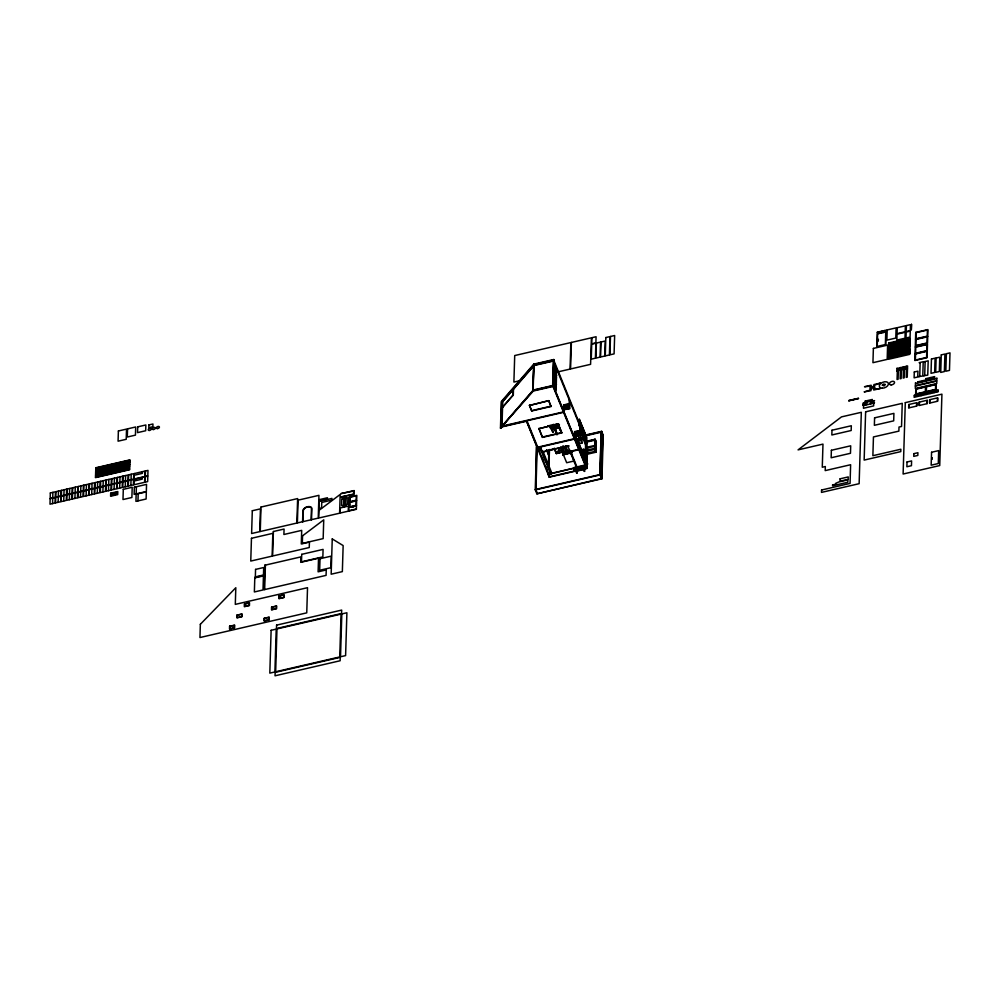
<?xml version="1.0" encoding="UTF-8"?>
<svg xmlns="http://www.w3.org/2000/svg" width="1000" height="1000" viewBox="0 0 1000 1000"><rect width="100%" height="100%" fill="white"/><g stroke="black" fill="none" stroke-linecap="round" stroke-linejoin="round"><path stroke-width="1.5" d="M52.538 503.6L52.713 498.15M52.725 497.812L52.888 492.375M58.137 502.3L58.3 496.863M58.312 496.525L58.475 491.075M63.738 501.012L63.9 495.562M63.913 495.225L64.075 489.787M69.325 499.712L69.488 494.275M69.5 493.938L69.675 488.488M74.925 498.425L75.088 492.975M75.1 492.638L75.263 487.2M80.512 497.125L80.688 491.688M80.688 491.35L80.862 485.913M86.112 495.838L86.275 490.387M86.287 490.05L86.45 484.613M91.7 494.538L91.875 489.1M91.875 488.762L92.05 483.325M97.3 493.25L97.463 487.8M97.475 487.463L97.638 482.025M102.888 491.95L103.062 486.512M103.075 486.175L103.238 480.737M108.488 490.662L108.65 485.213M108.663 484.875L108.825 479.438M113.663 495.037L113.675 494.35M113.7 493.675L113.713 492.987M114.087 489.363L114.25 483.925M114.262 483.587L114.425 478.15M116.713 494.325L116.725 493.65M116.75 492.962L116.775 492.287M119.675 488.075L119.838 482.625M119.85 482.287L120.025 476.85M125.275 486.775L125.438 481.337M125.45 481L125.612 475.562M130.863 485.487L131.037 480.05M131.037 479.7L131.213 474.263M136.163 493.875L136.387 486.737M137.975 500.887L138.188 493.75M142.225 477.463L142.175 479.162L134.037 481.037M142.4 471.675L142.35 473.375L134.213 475.262M264.662 589.575L265.413 565.1M302.575 521.737L302.913 510.75A4.7 2.837 -22.2 0 1 307.475 506.725A4.7 2.837 -22.2 0 1 311.863 508.688L311.525 519.675M302.975 521.65L303.312 510.662A4.263 2.575 -22.2 0 1 307.462 507A4.263 2.575 -22.2 0 1 311.45 508.775L311.112 519.763M500.462 428.137L501.275 401.613L533.75 364.15L553.763 359.525L553.112 386.438L533.288 391.025L500.462 428.137L533.3 390.337M500.9 428.363L501.712 401.85L534.087 364.5L553.925 359.913M502.738 401.65L501.987 426.125L563.413 411.925L563.625 404.787L564.275 406.362M512.85 395.562L513.025 389.787M513.488 389.25L513.312 395.025L502.562 407.425M587.525 448.263L586.9 468.488L549.263 477.188L526.45 420.9L537.375 447.7L574.5 439.113L574.675 433.675M529.45 405.462L548.787 400.65L551.025 406.5L531.7 410.975L529.45 405.462L548.787 400.65M531.7 410.975L529.462 405.112M532.938 390.662L533.75 364.15L532.938 390.662L552.95 386.037L553.763 359.525M536.575 446.362L535.237 489.888L600.337 474.837L601.675 431.312L585.025 435.163M535.925 489.825L537.225 446.987M542.75 450.85L551.25 471.688L551.188 473.725L540.425 446.987L537.362 448.038L537.425 446M536.85 493.825L601.962 478.438L600.35 474.487L535.25 489.55L536.85 493.825L601.95 478.775L603.275 435.25M538.938 428.7L558.275 423.888L561.8 432.9L542.475 437.375L538.938 428.7L558.275 423.888M542.475 437.375L538.95 428.363M576.625 467.512L548.138 474.438L548.7 472.612M548.438 464.738L548.725 455.387L546.5 449.963M548.85 467.85L549.412 449.5L549 468.25M549.263 477.188L549.362 473.787M552.825 432.388L553.337 431.925L552.825 432.388L550.737 426.925L558.875 425.037L556.325 425.975L556.1 425.037L554.825 425.337L555.15 426.125M556.038 389.762L554.087 386.325L554.75 381.112M556.25 382.788L554.3 379.363L554.963 374.137L556.413 377.688L556.325 383.15L554.725 379.212M556.462 375.825L554.513 372.388L555.175 367.175M554.875 427.175L554.312 425.45L553.038 426.087L554.3 425.788M550.737 427.262L553.288 426.337M554.587 386.213L554.675 380.75L556.275 384.688L556.112 390.125L554.087 386.325M554.85 424.487C553.562 427.5 560.5 442.625 555.325 428.925L554.812 429.038C560 442.75 553.062 427.612 554.338 424.6L555.087 425.075M555.525 389.875L555.688 384.775L554.237 381.225M555.75 382.9L555.9 377.812L554.45 374.263M555.962 375.938L556.112 370.838L554.663 367.287M556.325 425.975L556.1 425.037M563.8 451.912L556.35 453.625L554.3 448.25M560.462 430.275L558.188 426.062M560.562 448.088L568.85 445.838M563.737 406.887L563.575 412.325L501.525 426.662L533.312 390L553.15 385.412L586.912 468.15L583.475 468.938M572.112 452.75L562.788 454.9L562.875 446.012M562.788 454.9L563.038 446.4M564.225 408.062L564.325 404.663L564.963 406.238M563.55 446.287L563.3 454.45L566.675 462.725L573.938 461.037M565.388 446.788L565.325 454.312L565.538 447.175M567.788 445.838L542.35 452.062L567.788 445.838L576.625 467.85M569.3 400.05L569.038 408.9L568.387 407.325M569.95 401.637L569.725 408.775L569.087 407.2M575.15 434.85L575.262 431.45L575.9 433.025M574.188 470.25L574.263 467.525L584.438 465.175L584.513 468.288L574.188 470.25L584.35 467.9L584.438 465.175M574.338 470.637L574.263 467.525M575.8 436.425L575.95 431.325L576.6 432.9M576.663 473.225L575.438 468.025L577.225 471.062L576.712 471.525L575.438 468.025M575.875 469.95L575.938 467.912M576.663 472.875L576.062 469.95M576.538 471.188L576.575 469.825L575.375 470.062M578.8 424.075L579.438 419.487M578.6 440.462L578.688 437.75L580.712 437.275L582 440.425L581.925 443.15L579.888 443.625L578.6 440.462L580.638 440L580.712 437.275M578.837 444.25L578.688 449.35L570.037 451.35M579 444.65L578.85 449.75L570.712 451.625M580.237 426.85L579.963 435.688L579.325 434.113M580.875 428.425L580.662 435.562L580.025 433.988M581.675 452.762L581.775 449.712L583.812 449.237L586.062 454.75L585.962 457.812L583.925 458.288L581.675 452.762L583.713 452.3L583.812 449.237M584.288 471.45L583.062 466.262L584.862 469.3L584.338 469.75L583.062 466.262M583.575 466.15L584.8 471.337M583.65 469.538L583.7 468.175M584.163 469.425L584.2 468.062L583 468.3M584.712 453.475L584.812 454.375L584.075 451.9L584.837 453.837M584.75 452.113L584.862 453.013L584.113 450.538L584.875 452.475M585.55 440.625L585.688 436.163L578.925 419.613M586.188 441.425L585.438 465.9L582.513 466.575M595.175 439.25L595.3 446.163L586.663 448.162L586.525 441.25L595.175 439.25L596.3 442.013L595.988 452.212L587.337 454.212L586.938 453.225L595.588 451.225L595.65 449.188L595.237 448.2L586.6 450.2L587 451.188L595.65 449.188M586.6 450.2L586.838 437.612L579.275 419.1L578.75 425.562M587.062 446.85L586.4 468.263L552.638 385.525L553.387 361.05L586.575 442.362M595.388 441.138L595.475 452.325L595.788 442.125L594.663 439.375L594.8 446.275M600 475L601.312 432.163L584.925 435.962M602.762 435.712L601.45 478.55L599.85 474.613L601.15 431.775L603.275 435.6L601.675 431.312M877.225 346.425L877.613 333.837L885.75 331.962L885.362 344.538M878.625 333.6L878.675 331.912M880.15 333.25L880.2 331.55M881.675 332.887L881.725 331.2M883.2 332.537L883.25 330.85M884.725 332.188L884.775 330.5M908.938 407.7L909.025 404.637M916.562 405.938L916.65 402.875M919.362 405.288L919.45 402.238M925.825 391.975L925.987 386.538M926.988 403.525L927.087 400.462M929.788 402.875L929.875 399.825M937.412 401.112L937.513 398.062M534.075 365.175L502.287 401.85L501.512 427.013L526.438 421.25M502.275 402.188L534.062 365.525L553.9 360.938M502.575 407.088L512.863 395.225M95.8 468.1L129.875 460.225M95.75 469.462L129.825 461.587M95.712 470.65L129.787 462.775M95.675 472.013L129.75 464.137M95.638 473.038L129.725 465.163M95.6 474.4L129.675 466.512M95.55 475.925L129.637 468.05M95.512 477.287L129.588 469.4M556.112 370.838L556.538 376.188L554.938 372.25M554.513 372.388L555.1 366.812L556.712 370.75M519.975 380.662L513.9 382.062L514.712 355.55L570.875 342.562L570.062 369.087L557.925 371.887M554.3 379.363L554.888 373.775L556.5 377.713M531.712 410.637L551.038 406.163M888.675 343.688L910.037 338.75M888.637 344.712L910 339.775M915.525 339.2L927.725 336.388M888.612 345.725L909.975 340.788M888.575 346.75L909.938 341.812M547.712 425.975L550.262 425.387M888.55 347.775L909.912 342.825M556.087 425.375L554.812 425.675L555.375 427.05M888.512 348.787L909.875 343.85M554.275 426.637L555.138 426.463M888.487 349.812L909.85 344.875M888.45 350.825L909.812 345.887M888.425 351.85L909.788 346.912M888.6 354.25L909.963 349.312M888.562 355.275L909.925 350.337M888.538 356.3L909.9 351.362M542.487 437.025L561.812 432.562M888.5 357.312L909.862 352.375M888.475 358.338L909.837 353.4M915.075 353.725L927.288 350.9M584.763 435.562L601.663 431.65M537.725 447.188L574.35 438.713L574.562 431.575L575.2 433.15M585.688 436.163L585.275 465.513L548.15 474.087L549.275 476.85L576.375 470.588M549.562 449.888L555.425 448.537M586.512 441.587L595.163 439.588L596.287 442.35M560.05 448.2L568.837 446.175M566.263 447.55L558.638 449.312L559.275 450.887M563.088 450.012L556.737 451.475L557.375 453.05M556.362 453.288L563.812 451.562M566.788 450.875L569.763 450.188M548.725 455.387L547.013 449.837M566.775 451.225L569.75 450.525M349.025 502.225L356.65 500.462M571.163 450.788L562.675 452.812L570.8 451.362M586.337 447.375L594.987 445.375M562.625 454.513L571.95 452.35M572.025 452.425L563.3 454.45L565.212 452.225M348.862 507.325L356.5 505.562M584.025 455.225L586.062 454.75M348.762 510.725L356.388 508.963M848.8 400.5L858.462 398.275M848.8 400.675L858.462 398.438M848.8 400.85L858.462 398.612M587.55 463.95L574.513 433.275M575.925 468.25L583.05 466.6M576.025 471.3L584.862 469.3M254.8 577.9L263.438 575.9M938.125 391.075L934.525 390.588L938.162 389.75L938.1 391.763L934.463 392.612L934.5 391.275L938.112 391.425M934.05 392.025L930.462 391.538L934.1 390.688L934.038 392.713L930.4 393.55L930.438 392.225L934.05 392.362M929.987 392.962L926.388 392.475L930.025 391.637L929.963 393.65L926.325 394.487L926.363 393.162L929.975 393.3M925.913 393.9L922.325 393.413L925.962 392.575L925.9 394.588L922.262 395.425L922.3 394.1L925.913 394.237M917.775 395.788L914.188 395.3L917.825 394.45L917.763 396.475L914.125 397.312L914.163 395.988L917.775 396.125M558.175 426.4L560.45 430.625M595.138 449.3L594.987 440.163L586.85 442.038L586.525 441.25M595.588 451.225L595.988 452.212M579.425 419.837L586.188 436.375M579.412 420.425L586.163 436.975M579.375 421.45L586.138 438M579.35 422.463L586.1 439.012M587.075 442.238L553.913 360.6L533.888 365.225L533.112 390.387L553.138 385.75L586.9 468.488M579.312 423.488L586.075 440.037M600.337 474.837L601.95 478.775M586.5 441.938L580.388 426.962L580.25 431.725L586.362 446.688M579.263 425.1L586.025 441.65M579.1 425.05L586.65 443.562M569.138 405.5L568.5 403.925L568.337 409.025L567.7 407.438M580.075 432.287L579.425 430.712L579.275 435.812L578.625 434.237M568.438 405.625L567.8 404.038L567.65 409.137L567 407.562M579.375 432.413L578.737 430.838L578.575 435.938L577.938 434.363M567.75 405.737L567.1 404.162L566.95 409.263L566.3 407.688M578.675 432.537L578.038 430.962L577.888 436.062L577.238 434.487M567.05 405.863L566.413 404.288L566.25 409.387L565.612 407.812M577.987 432.663L577.337 431.087L577.188 436.188L576.55 434.6M580.638 440L581.925 443.15M566.362 405.988L565.712 404.412L565.562 409.513L564.913 407.938M577.288 432.788L576.65 431.2L576.487 436.3L575.85 434.725M585.837 454.837L585.075 452.9L585.825 455.387M565.662 406.112L565.025 404.538L564.862 409.637L563.575 406.488M578.688 437.75L579.538 439.85M585.8 456.2L585.037 454.263L585.775 456.737M583.713 452.3L585.962 457.812M584.487 456.637L587.537 464.288L574.663 434.012M584.2 468.062L584.85 469.637M584.3 471.112L583.013 467.962L575.887 469.613L577.163 473.1M570.55 451.238L577.137 467.388M570.212 451.413L572.3 456.525M572.625 457.312L574.712 462.438M548.775 400.988L551.025 406.5M558.263 424.237L561.8 432.9M565.588 445.812L568.4 452.713M553.05 425.75L553.275 426.675M560.538 447.15L561.175 448.725M561.825 450.3L562.463 451.875M550.737 426.925L552.837 432.05M554.288 448.587L556.35 453.625M551.188 473.725L539.925 447.113L550.688 473.5M538 447.388L539.7 451.55M541.962 457.113L543.663 461.275M545.938 466.838L547.638 471M526.95 420.788L549.788 476.737M537.638 449.338L536.562 446.712L535.763 489.425L537.362 493.363M552.075 427.812L553.337 432.262M556.525 384.188A1.6 1.238 1.8 0 1 556.062 383.462M556.575 424.038A2.662 1.613 -22.2 0 1 556.062 426.562A2.662 1.613 -22.2 0 1 552.45 427.025A2.662 1.613 -22.2 0 1 553.212 424.462M556.562 423.75A2.662 1.613 -22.2 0 1 554.85 426.712A2.662 1.613 -22.2 0 1 551.912 425.438M556.475 424.137A2.662 1.613 -22.2 0 1 556.175 426.725A2.662 1.613 -22.2 0 1 552.45 427.15A2.662 1.613 -22.2 0 1 553.638 424.462M559.212 424.425A4.8 2.9 -22.2 0 1 553.787 428.95A4.8 2.9 -22.2 0 1 550.525 425.45M559.325 424.55A4.8 2.9 -22.2 0 1 553.812 429.363A4.8 2.9 -22.2 0 1 551.025 425.363M50.163 498.738L50 504.188L55.087 503L55.25 497.562L50.163 498.738M50.338 492.962L50.175 498.4L55.263 497.225L55.425 491.788L50.338 492.962M55.763 497.45L55.6 502.887L60.675 501.712L60.85 496.275L55.763 497.45M55.938 491.675L55.775 497.113L60.862 495.938L61.025 490.487L55.938 491.675M61.35 496.15L61.188 501.6L66.275 500.412L66.438 494.975L61.35 496.15M61.537 490.375L61.363 495.812L66.45 494.637L66.612 489.2L61.537 490.375M66.95 494.862L66.787 500.3L71.875 499.125L72.038 493.688L66.95 494.862M67.125 489.087L66.963 494.525L72.05 493.35L72.213 487.9L67.125 489.087M72.55 493.562L72.375 499.012L77.463 497.837L77.625 492.388L72.55 493.562M72.725 487.788L72.55 493.225L77.638 492.05L77.812 486.613L72.725 487.788M78.138 492.275L77.975 497.713L83.062 496.538L83.225 491.1L78.138 492.275M78.312 486.5L78.15 491.938L83.238 490.763L83.4 485.312L78.312 486.5M83.737 490.975L83.562 496.425L88.65 495.25L88.825 489.8L83.737 490.975M83.912 485.2L83.737 490.637L88.825 489.462L89 484.025L83.912 485.2M89.325 489.688L89.162 495.125L94.25 493.95L94.412 488.512L89.325 489.688M89.5 483.913L89.338 489.35L94.425 488.175L94.588 482.738L89.5 483.913M94.925 488.387L94.75 493.837L99.838 492.663L100.013 487.212L94.925 488.387M95.1 482.612L94.938 488.05L100.013 486.875L100.188 481.438L95.1 482.612M95.562 475.588L95.5 477.625L129.575 469.75L129.637 467.7L95.562 475.588M95.65 472.7L95.588 474.738L129.662 466.863L129.725 464.812L95.65 472.7M95.725 470.312L95.662 472.35L129.738 464.475L129.8 462.438L95.725 470.312M95.8 467.762L95.738 469.8L129.812 461.925L129.875 459.888L95.8 467.762M100.512 487.1L100.35 492.537L105.438 491.362L105.6 485.925L100.512 487.1M100.688 481.325L100.525 486.763L105.612 485.588L105.775 480.15L100.688 481.325M106.112 485.812L105.95 491.25L111.025 490.075L111.2 484.625L106.112 485.812M106.287 480.025L106.125 485.462L111.213 484.288L111.375 478.85L106.287 480.025M110.688 493.188L110.588 496.25L117.713 494.6L117.8 491.538L110.688 493.188M111.7 484.513L111.538 489.95L116.625 488.775L116.788 483.338L111.7 484.513M111.888 478.738L111.713 484.175L116.8 483L116.962 477.562L111.888 478.738M111.638 494.825L111.625 495.5L114.062 494.338L111.638 494.825M111.688 493.462L111.662 494.137L114.1 492.975L111.688 493.462M114.7 494.113L114.675 494.8L117.112 493.625L114.7 494.113M114.738 492.762L114.712 493.438L117.15 492.262L114.738 492.762M118.387 430.975L118.075 441.175L126.213 439.3L126.525 429.1L118.387 430.975M117.3 483.225L117.137 488.663L122.225 487.488L122.387 482.038L117.3 483.225M117.475 477.438L117.312 482.875L122.4 481.7L122.562 476.262L117.475 477.438M122.9 481.925L122.725 487.362L127.812 486.188L127.975 480.75L122.9 481.925M123.075 476.15L122.9 481.587L127.987 480.412L128.162 474.975L123.075 476.15M123.3 489.338L122.987 499.538L131.888 497.488L132.2 487.287L123.3 489.338M127.55 428.862L127.3 437.025L135.438 435.138L135.688 426.975L127.55 428.862M128.488 480.637L128.325 486.075L133.412 484.9L133.575 479.45L128.488 480.637M128.663 474.85L128.5 480.288L133.588 479.113L133.75 473.675L128.663 474.85M134.088 479.338L133.912 484.775L144.6 482.312L144.762 476.875L134.088 479.338M134.262 473.562L134.1 479L144.775 476.525L144.938 471.087L134.262 473.562M134.35 487.212L134.125 494.35L146.337 491.525L146.55 484.387L134.35 487.212M137.713 426.85L137.537 432.625L145.675 430.75L145.85 424.975L137.713 426.85M136.15 494.225L135.938 501.362L146.113 499.012L146.325 491.863L136.15 494.225M145.275 476.75L145.113 482.188L147.65 481.6L147.812 476.163L145.275 476.75M145.45 470.975L145.287 476.413L147.825 475.825L147.988 470.387L145.45 470.975M148.875 424.938L148.8 427.663L152.863 426.725L152.95 424L148.875 424.938M200.35 624.288L199.95 637.537L306.75 612.85L307.525 587.688L235.3 604.388L235.812 587.725L200.35 624.288M229.587 626.3L229.5 629.025L234.587 627.85L234.662 625.125L229.587 626.3M229.9 626.4L229.825 628.775L234.275 627.75L234.35 625.363L229.9 626.4M236.988 615.138L236.912 617.85L242 616.675L242.075 613.962L236.988 615.138M237.3 615.237L237.237 617.612L241.688 616.587L241.762 614.2L237.3 615.237M244.438 603.962L244.35 606.675L249.438 605.5L249.525 602.788L244.438 603.962M244.75 604.062L244.675 606.438L249.125 605.413L249.2 603.025L244.75 604.062M251.462 538.288L250.763 561.062L272.125 556.125L272.825 533.337L251.462 538.288M252.3 510.737L251.612 533.525L259.75 531.638L260.438 508.862L252.3 510.737M254.812 577.475L254.363 591.962L263.012 589.963L263.45 575.487L254.812 577.475M255.562 569.4L255.338 576.888L263.475 575L263.7 567.525L255.562 569.4M261 507.05L260.25 531.525L296.875 523.05L297.625 498.575L261 507.05M264.775 565.25L264.025 589.725L326.075 575.375L326.25 569.938L318.113 571.825L318.525 558.225L300.725 562.337L300.887 556.9L264.775 565.25M264.163 618.3L264.088 621.025L269.175 619.85L269.25 617.125L264.163 618.3M264.475 618.4L264.413 620.775L268.863 619.75L268.925 617.375L264.475 618.4M273.387 531.525L272.638 556L309.25 547.537L309.425 542.1L301.288 543.975L301.7 530.375L283.9 534.5L284.062 529.05L273.387 531.525M271.575 607.137L271.5 609.862L276.575 608.688L276.663 605.962L271.575 607.137M271.125 630.288L269.812 673.125L274.9 671.95L276.212 629.113L271.125 630.288M271.887 607.238L271.812 609.612L276.262 608.587L276.337 606.2L271.887 607.238M275.138 672.4L275.038 675.8L340.138 660.75L340.238 657.35L275.138 672.4M276.588 625.138L276.475 628.538L341.575 613.488L341.688 610.087L276.588 625.138M276.975 628.925L275.663 671.762L339.75 656.95L341.05 614.113L276.975 628.925M279.025 595.962L278.938 598.688L284.025 597.513L284.113 594.788L279.025 595.962M279.337 596.062L279.262 598.438L283.712 597.413L283.788 595.037L279.337 596.062M298.075 500.163L297.387 522.938L318.238 518.112L318.938 495.337L298.075 500.163M301.725 554.338L301.5 561.825L322.863 556.888L323.088 549.4L301.725 554.338M302.55 535.825L302.312 543.438L323.162 538.612L323.738 519.85L302.55 535.825M318.975 510.412L318.738 518.038L339.6 513.212L340.175 494.45L318.975 510.412M319.25 501.337L319.037 508.475L321.575 507.887L321.75 502.45L331.912 500.1L331.962 498.4L319.25 501.337M319.3 499.637L319.262 501L327.4 499.113L327.438 497.762L319.3 499.637M320.025 558.725L319.675 570.275L330.863 567.688L331.213 556.138L320.025 558.725M332.25 538.925L331.163 574.2L342.35 571.613L343.15 545.575L332.25 538.925M340.262 507.962L340.1 513.062L348.237 511.175L348.4 506.075L340.262 507.962M340.85 497.025L354.062 494.3L354.175 490.562L340.95 493.625L353.663 491.025L353.562 494.087L340.85 497.025M341.788 499.162L341.6 505.625L343.625 505.15L343.825 498.7L341.788 499.162M343.375 505.387L343.325 506.75L345.875 506.163L345.913 504.8L343.375 505.387M343.625 497.225L343.575 498.587L346.125 498L346.163 496.637L343.625 497.225M344.087 498.638L343.888 505.1L345.412 504.75L345.613 498.288L344.087 498.638M344.55 499.875L344.438 503.625L344.55 499.875M341.825 613.938L340.513 656.775L345.6 655.6L346.9 612.762L341.825 613.938M345.863 498.225L345.662 504.688L347.7 504.212L347.9 497.75L345.863 498.225M349.175 497.125L348.75 511.062L356.375 509.3L356.812 495.363L349.175 497.125M349.35 503.837L349.3 505.538L349.35 503.837M349.513 498.738L349.45 500.438L349.513 498.738M350.025 502.325L349.888 506.75L356 505.337L356.138 500.913L350.025 502.325M350.188 497.225L350.05 501.65L356.15 500.238L356.287 495.812L350.188 497.225M351.4 507.163L353.938 506.575L351.4 507.163M571.388 342.45L570.575 368.963L590.588 364.338L591.4 337.812L571.388 342.45M582.925 437.612L583.562 439.387L582.925 437.612M591.712 344.162L591.25 359.15L595.413 358.188L595.875 343.2L591.712 344.162M591.912 337.7L591.725 343.825L595.887 342.863L596.075 336.737L591.912 337.7M596.375 343.075L595.925 358.075L600.087 357.113L600.538 342.113L596.375 343.075M601.05 342L600.588 357L604.75 356.037L605.212 341.037L601.05 342M605.825 337.55L605.262 355.913L609.412 354.95L609.975 336.6L605.825 337.55M610.487 336.475L609.925 354.837L614.087 353.875L614.65 335.513L610.487 336.475M821.575 490.012L821.5 492.4L859.137 483.688L861.325 412.3L841.488 416.887L798.062 449.875L822.975 444.113L822.275 467.238L825.325 466.525L825.2 470.613L850.625 464.725L850.062 483.425L821.575 490.012M831.375 450.275L831.15 457.762L850.475 453.288L850.7 445.812L831.375 450.275M831.988 430.225L831.838 434.975L851.175 430.513L851.312 425.75L831.988 430.225M832.588 484.938L832.562 485.788L847.825 482.262L847.887 479.875L838.737 482L835.662 483.375L835.638 484.225L832.588 484.938M840.1 478.812L840.025 481.188L848.162 479.312L848.238 476.925L840.1 478.812M862.812 405.037L866.862 404.438L866.925 402.388L862.862 403.338L864.887 403.2L864.837 404.562L862.812 405.037M863.55 405.538L863.462 408.263L873.637 405.9L873.725 403.188L863.55 405.538M864.35 391.85L870.95 390.662L871 388.963L871.762 388.787L871.787 387.938L870.775 388.175L871.8 387.6L871.112 385.225L864.5 386.75L870.075 386.138L869.95 390.213L864.35 391.85M865.2 401.1L865.163 402.463L872.275 400.812L872.325 399.462L865.2 401.1M865.625 411.812L864.15 460.087L900.775 451.613L900.85 449.237L872.875 455.7L873.45 436.938L898.875 431.125L899 427.05L901.538 426.463L902.25 403.338L865.625 411.812M870.487 401.575L870.425 403.612L874.5 402.663L872.475 402.8L872.513 401.438L874.562 400.625L870.487 401.575M873.375 348.413L872.938 362.688L887.175 359.4L887.613 345.112L873.375 348.413M873.1 386.45L873.75 390.012L880.362 388.488L874.788 389.1L874.837 387.225L874.075 387.4L874.912 385.012L880.525 383.05L873.913 384.575L873.863 386.275L873.1 386.45M874.587 417.837L874.362 425.312L893.688 420.85L893.913 413.375L874.587 417.837M877.275 332.225L876.838 346.512L885.738 344.45L886.175 330.175L877.275 332.225M878.325 339.412L878.275 340.775L878.325 339.412M882.35 385.15L884.1 385.938L885.4 384.45L883.65 384.012L882.35 385.15M887.2 329.938L886.888 340.138L895.788 338.075L896.1 327.875L887.2 329.938M888.688 343.013L888.4 352.525L909.762 347.587L910.05 338.075L888.688 343.013M888.625 353.325L888.45 359.275L909.812 354.338L909.987 348.387L888.625 353.325M897.038 334.162L896.862 340.112L905 338.225L905.175 332.275L897.038 334.162M897.237 327.7L897.062 333.65L905.2 331.763L905.375 325.812L897.237 327.7M896.9 368.387L896.825 371.112L898.35 370.75L898.425 368.038L896.9 368.387M897.312 371.325L897.062 379.487L898.088 379.25L898.337 371.1L897.312 371.325M899.95 367.675L899.875 370.4L901.4 370.05L901.475 367.325L899.95 367.675M900.375 370.625L900.125 378.787L901.137 378.55L901.388 370.387L900.375 370.625M903 366.975L902.925 369.7L904.45 369.338L904.538 366.625L903 366.975M903.425 369.913L903.175 378.075L904.188 377.837L904.438 369.688L903.425 369.913M906.2 332.038L906.012 337.987L910.088 337.05L910.263 331.1L906.2 332.038M906.4 325.588L906.213 331.538L910.275 330.588L910.462 324.637L906.4 325.588M906.062 366.275L905.975 368.988L907.5 368.638L907.588 365.913L906.062 366.275M905.3 402.638L903.112 474.025L939.737 465.562L941.925 394.162L905.3 402.638M906.475 369.212L906.225 377.375L907.237 377.137L907.487 368.975L906.475 369.212M907.025 461.987L906.875 466.75L911.45 465.688L911.6 460.925L907.025 461.987M908.775 404.525L908.675 407.925L916.812 406.05L916.912 402.65L908.775 404.525M911.488 324.325L911.312 329.762L911.488 324.325M914.287 372L914.112 377.837L917.75 377L917.925 371.163L914.287 372M915.288 346.925L914.875 360.525L927.075 357.7L927.487 344.1L915.288 346.925M915.725 332.4L915.312 346L927.525 343.188L927.938 329.588L915.725 332.4M915.575 353.938L915.387 360.062L926.575 357.475L926.762 351.35L915.575 353.938M915.788 347.137L915.6 353.263L926.787 350.675L926.975 344.55L915.788 347.137M916.025 339.425L915.837 345.55L927.025 342.962L927.212 336.838L916.025 339.425M916.225 332.625L916.038 338.75L927.225 336.163L927.412 330.037L916.225 332.625M915.4 386.062L915.325 388.5L936.737 383.55L936.812 381.112L915.4 386.062M915.5 382.887L915.413 385.613L936.775 380.675L936.862 377.95L936.325 378.75L915.987 383.45L915.5 382.887M913.838 453.663L913.763 456.375L917.825 455.438L917.913 452.725L913.838 453.663M915.825 388.888L915.65 394.338L936 389.625L936.162 384.188L915.825 388.888M916.312 389.113L916.175 393.875L925.325 391.763L925.475 387L916.312 389.113M917.8 381.85L917.775 382.525L925.925 380.65L925.938 379.975L917.8 381.85M918.225 395.037L918.188 396.375L921.825 395.525L918.225 395.037M918.25 394.35L921.85 394.837L921.888 393.512L918.25 394.35M918.725 376.613L922.775 376.012L923.213 361.725L919.15 362.675L920.15 362.775L919.737 376.375L918.725 376.613M919.2 402.125L919.1 405.525L927.237 403.638L927.337 400.238L919.2 402.125M923.7 375.7L927.75 375.1L928.188 360.812L924.125 361.75L925.125 361.863L924.712 375.462L923.7 375.7M925.975 378.612L925.95 379.625L930.025 378.688L930.05 377.675L925.975 378.612M926.45 379.85L926.425 380.538L934.562 378.65L934.587 377.975L926.45 379.85M926.488 386.763L926.35 391.525L935.5 389.4L935.65 384.65L926.488 386.763M929.625 399.712L929.525 403.113L937.663 401.225L937.763 397.825L929.625 399.712M930.562 377.55L930.525 378.575L934.6 377.625L934.625 376.613L930.562 377.55M931.45 359.012L931.012 373.325L934.65 372.488L935.088 358.175L931.45 359.012M931.562 452.262L931.162 465.188L938.288 463.537L938.675 450.613L931.562 452.262M932 457.738L931.95 459.087L932 457.738M936.125 358.038L935.688 372.35L939.325 371.512L939.762 357.2L936.125 358.038M941.275 354.9L940.738 372.425L944.375 371.575L944.912 354.05L941.275 354.9M946.363 353.725L945.825 371.25L949.463 370.4L950 352.875L946.363 353.725M882.25 388.212A4.8 2.9 -22.2 0 0 888.388 383.375A4.8 2.9 -22.2 0 0 880.975 383.325A4.8 2.9 -22.2 0 0 882.25 388.212M891.112 384.888A2.662 1.613 -22.2 0 0 894.525 382.2A2.662 1.613 -22.2 0 0 890.4 382.175A2.662 1.613 -22.2 0 0 891.112 384.888M157.35 428.575A1.6 0.963 -22.2 0 0 159.4 426.975A1.6 0.963 -22.2 0 0 156.925 426.95A1.6 0.963 -22.2 0 0 157.35 428.575M149.213 430.462A1.6 0.963 -22.2 0 0 151.263 428.85A1.6 0.963 -22.2 0 0 148.787 428.837A1.6 0.963 -22.2 0 0 149.213 430.462M153.275 429.525A1.6 0.963 -22.2 0 0 155.325 427.912A1.6 0.963 -22.2 0 0 152.85 427.9A1.6 0.963 -22.2 0 0 153.275 429.525"/></g></svg>
